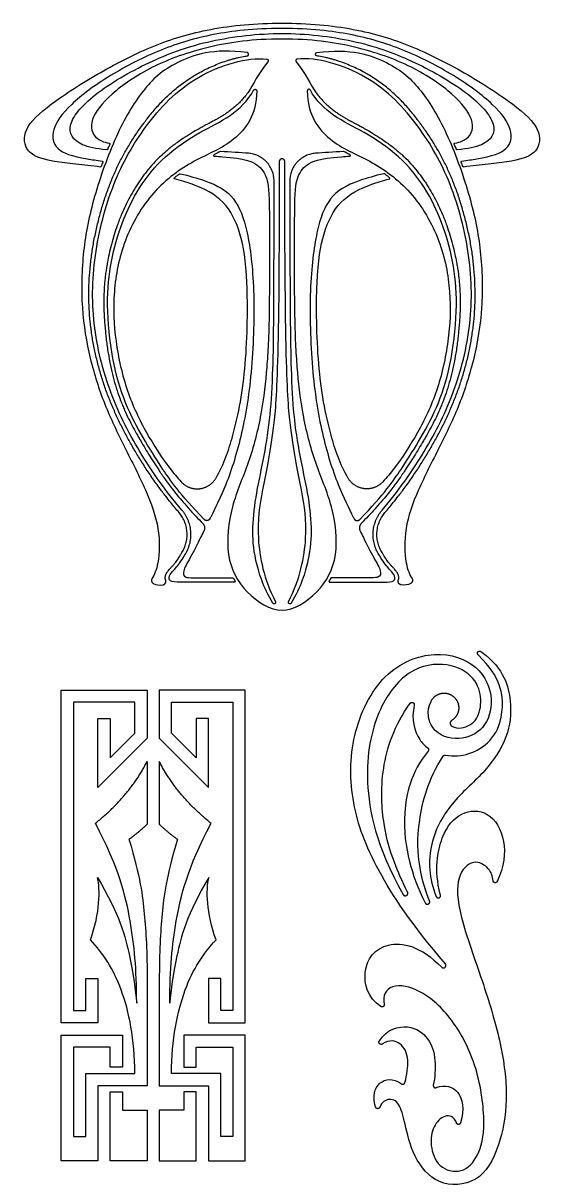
# Model space of a CAD drawing. Header units: millimetres. Extents: x -135 to 7155, y -215 to 2165.
# Drawn here: x 91.6 to 136.7, y 38 to 138.5 of the extents above; entities that cross this region are included whole.
import ezdxf

# ---------------------------------------------------------------- set-up
doc = ezdxf.new("R2010")
doc.units = ezdxf.units.MM
doc.header["$MEASUREMENT"] = 0
doc.layers.add('Default', color=18, linetype='Continuous')

msp = doc.modelspace()

# ---------------------------------------------------------------- linework, layer by layer
at = {"layer": 'Default', "color": 5}
for p, q in [((131.61, 83.09), (131.2, 83.51)), ((131.45, 83.8), (131.54, 83.73)), ((94.88, 51.5), (94.88, 80.45)), ((94.88, 80.45), (102.37, 80.45)), ((102.37, 80.45), (102.37, 76.25)), ((110.92, 80.45), (103.43, 80.45)), ((103.43, 80.45), (103.43, 76.25)), ((110.92, 51.5), (110.92, 80.45)), ((101.3, 79.39), (95.95, 79.39)), ((95.95, 79.39), (95.95, 52.57)), ((101.3, 76.69), (101.3, 79.39)), ((104.5, 76.69), (104.5, 79.39)), ((104.5, 79.39), (109.85, 79.39)), ((109.85, 79.39), (109.85, 52.57)), ((98.09, 71.98), (98.09, 77.96)), ((98.09, 77.96), (99.16, 77.96)), ((99.16, 77.96), (99.16, 74.56)), ((107.71, 77.96), (106.64, 77.96)), ((106.64, 77.96), (106.64, 74.56)), ((107.71, 71.98), (107.71, 77.96)), ((99.16, 74.56), (101.3, 76.69)), ((106.64, 74.56), (104.5, 76.69)), ((102.37, 76.25), (98.09, 71.98)), ((103.43, 76.25), (107.71, 71.98)), ((102.37, 74.23), (102.37, 68.77)), ((103.43, 74.23), (103.43, 68.77)), ((127.92, 62.6), (127.9, 62.68)), ((97.02, 52.57), (97.02, 55.34)), ((97.02, 55.34), (98.09, 55.34)), ((98.09, 55.34), (98.09, 51.5)), ((108.78, 55.34), (107.71, 55.34)), ((107.71, 55.34), (107.71, 51.5)), ((108.78, 52.57), (108.78, 55.34)), ((102.37, 55.12), (102.37, 46.02)), ((103.43, 55.12), (103.43, 46.02)), ((95.95, 52.57), (97.02, 52.57)), ((109.85, 52.57), (108.78, 52.57)), ((98.09, 51.5), (94.88, 51.5)), ((107.71, 51.5), (110.92, 51.5)), ((94.88, 39.47), (94.88, 50.43)), ((94.88, 50.43), (100.23, 50.43)), ((100.23, 50.43), (100.23, 47.62)), ((105.57, 50.43), (105.57, 47.62)), ((110.92, 50.43), (105.57, 50.43)), ((110.92, 39.47), (110.92, 50.43)), ((99.16, 49.36), (95.95, 49.36)), ((95.95, 49.36), (95.95, 41.61)), ((99.16, 47.62), (99.16, 49.36)), ((106.64, 47.62), (106.64, 49.36)), ((106.64, 49.36), (109.85, 49.36)), ((109.85, 49.36), (109.85, 41.61)), ((100.23, 47.62), (99.16, 47.62)), ((105.57, 47.62), (106.64, 47.62)), ((97.02, 41.61), (97.02, 47.09)), ((97.02, 47.09), (101.3, 47.09)), ((108.78, 47.09), (104.5, 47.09)), ((108.78, 41.61), (108.78, 47.09)), ((102.37, 46.02), (98.09, 46.02)), ((98.09, 46.02), (98.09, 39.47)), ((99.16, 39.47), (99.16, 45.48)), ((99.16, 45.48), (100.23, 45.48)), ((100.23, 45.48), (100.23, 43.88)), ((103.43, 46.02), (107.71, 46.02)), ((106.64, 45.48), (105.57, 45.48)), ((105.57, 45.48), (105.57, 43.88)), ((106.64, 39.47), (106.64, 45.48)), ((107.71, 46.02), (107.71, 39.47)), ((100.23, 43.88), (102.37, 43.88)), ((102.37, 43.88), (102.37, 39.47)), ((105.57, 43.88), (103.43, 43.88)), ((103.43, 43.88), (103.43, 39.47)), ((122.28, 44.16), (122.27, 44.17)), ((95.95, 41.61), (97.02, 41.61)), ((109.85, 41.61), (108.78, 41.61)), ((98.09, 39.47), (94.88, 39.47)), ((102.37, 39.47), (99.16, 39.47)), ((103.43, 39.47), (106.64, 39.47)), ((107.71, 39.47), (110.92, 39.47))]:
    msp.add_line(p, q, dxfattribs=at)
for points, knots in [([(98.3, 125.96), (98.2, 125.97), (96.62, 126.15), (93.78, 126.43), (91.74, 127.15), (91.47, 129.22), (93.65, 131.31), (98.25, 134.26), (102.94, 136.63), (107.68, 138.08), (111.83, 138.48), (114.12, 138.48)], [7713.13285, 7713.13285, 7713.13285, 7713.13285, 7717.135868, 7783.067572, 7848.999276, 7914.93098, 7980.862684, 8046.794388, 8112.726093, 8178.657797, 8244.589501, 8244.589501, 8244.589501, 8244.589501]), ([(114.12, 138.02), (111.61, 138.02), (107.97, 137.58), (103.64, 136.32), (98.98, 133.95), (95.48, 131.34), (93.9, 129.14), (94.31, 127.42), (95.99, 126.83), (97.98, 126.54), (98.45, 126.48)], [7694.950201, 7694.950201, 7694.950201, 7694.950201, 7696.150201, 7697.350201, 7698.550201, 7699.750201, 7700.950201, 7702.150201, 7703.350201, 7703.686272, 7703.686272, 7703.686272, 7703.686272]), ([(114.12, 138.48), (116.41, 138.48), (120.56, 138.08), (125.3, 136.63), (129.99, 134.26), (134.59, 131.31), (136.76, 129.22), (136.5, 127.15), (134.46, 126.43), (131.62, 126.15), (130.03, 125.97), (129.94, 125.96)], [8244.589501, 8244.589501, 8244.589501, 8244.589501, 8310.521205, 8376.452909, 8442.384613, 8508.316318, 8574.248022, 8640.179726, 8706.11143, 8772.043134, 8776.046152, 8776.046152, 8776.046152, 8776.046152]), ([(129.79, 126.48), (130.26, 126.54), (132.25, 126.83), (133.93, 127.42), (134.34, 129.14), (132.76, 131.34), (129.25, 133.95), (124.6, 136.32), (120.27, 137.58), (116.62, 138.02), (114.12, 138.02)], [7686.21413, 7686.21413, 7686.21413, 7686.21413, 7686.550201, 7687.750201, 7688.950201, 7690.150201, 7691.350201, 7692.550201, 7693.750201, 7694.950201, 7694.950201, 7694.950201, 7694.950201]), ([(98.86, 127.45), (97.91, 127.55), (96.14, 127.91), (95.08, 129.49), (97.68, 132.44), (102.91, 135.39), (107.68, 137.06), (112.05, 137.58), (114.12, 137.58)], [12264.489793, 12264.489793, 12264.489793, 12264.489793, 12306.595814, 12377.393354, 12448.190894, 12518.988433, 12589.785973, 12660.583513, 12660.583513, 12660.583513, 12660.583513]), ([(114.12, 137.09), (111.58, 137.09), (107.67, 136.57), (102.58, 134.74), (99.03, 132.27), (97.23, 129.99), (97.63, 128.57), (98.55, 128.14), (99.07, 128.03)], [11816.544612, 11816.544612, 11816.544612, 11816.544612, 11896.813876, 11977.08314, 12057.352403, 12137.621667, 12217.890931, 12253.910415, 12253.910415, 12253.910415, 12253.910415]), ([(114.12, 137.58), (116.19, 137.58), (120.56, 137.06), (125.33, 135.39), (130.55, 132.44), (133.16, 129.49), (132.1, 127.91), (130.33, 127.55), (129.38, 127.45)], [12660.583513, 12660.583513, 12660.583513, 12660.583513, 12731.381052, 12802.178592, 12872.976131, 12943.773671, 13014.571211, 13056.677232, 13056.677232, 13056.677232, 13056.677232]), ([(129.17, 128.03), (129.69, 128.14), (130.61, 128.57), (131, 129.99), (129.21, 132.27), (125.65, 134.74), (120.56, 136.57), (116.66, 137.09), (114.12, 137.09)], [11379.178809, 11379.178809, 11379.178809, 11379.178809, 11415.198284, 11495.46755, 11575.736815, 11656.006081, 11736.275346, 11816.544612, 11816.544612, 11816.544612, 11816.544612]), ([(111.08, 135.92), (108.15, 136.32), (104.48, 135.09), (101.99, 132.84), (99.6, 128.85), (97.62, 123.18), (96.71, 118.74), (96.58, 113.6), (97.33, 109.28), (98.6, 105.27), (100.36, 101.65), (102.36, 97.76), (103.52, 94.49), (103.43, 91.49), (103, 90.45), (102.8, 90.17)], [11117.406891, 11117.406891, 11117.406891, 11117.406891, 11181.986281, 11248.82283, 11315.659379, 11382.495927, 11449.332476, 11516.169024, 11583.005573, 11649.842121, 11716.67867, 11783.515218, 11850.351767, 11917.188315, 11969.295195, 11969.295195, 11969.295195, 11969.295195]), ([(117.16, 135.92), (120.09, 136.32), (123.76, 135.09), (126.25, 132.84), (128.64, 128.85), (130.62, 123.18), (131.52, 118.74), (131.65, 113.6), (130.91, 109.28), (129.64, 105.27), (127.88, 101.65), (125.87, 97.76), (124.72, 94.49), (124.81, 91.49), (125.24, 90.45), (125.43, 90.17)], [12846.222468, 12846.222468, 12846.222468, 12846.222468, 12910.801859, 12977.638407, 13044.474956, 13111.311504, 13178.148053, 13244.984601, 13311.82115, 13378.657699, 13445.494247, 13512.330796, 13579.167344, 13646.003893, 13698.110773, 13698.110773, 13698.110773, 13698.110773]), ([(105.15, 95.9), (104.91, 96.18), (104.52, 96.65), (103.94, 97.37), (103.48, 97.98), (103.05, 98.57), (102.71, 99.07), (102.38, 99.55), (102.07, 100.03), (101.77, 100.5), (101.39, 101.13), (100.93, 101.92), (100.4, 102.88), (99.91, 103.86), (99.53, 104.69), (99.24, 105.37), (98.96, 106.06), (98.64, 106.93), (98.3, 108.01), (98, 109.11), (97.75, 110.23), (97.58, 111.17), (97.48, 111.92), (97.39, 112.68), (97.32, 113.63), (97.28, 114.78), (97.31, 115.93), (97.39, 117.09), (97.5, 118.06), (97.61, 118.83), (97.71, 119.42), (97.83, 120), (97.95, 120.58), (98.09, 121.16), (98.24, 121.73), (98.39, 122.29), (98.56, 122.85), (98.74, 123.4), (98.93, 123.94), (99.13, 124.46), (99.33, 124.97), (99.55, 125.47), (99.77, 125.96), (100, 126.44), (100.25, 126.9), (100.5, 127.36), (100.85, 127.96), (101.32, 128.7), (101.78, 129.37), (102.12, 129.82), (102.35, 130.13), (102.63, 130.49), (102.98, 130.91), (103.35, 131.33), (103.74, 131.74), (104.14, 132.14), (104.57, 132.53), (105.02, 132.9), (105.49, 133.27), (105.99, 133.62), (106.43, 133.89), (106.79, 134.1), (107.16, 134.31), (107.64, 134.55), (108.23, 134.81), (108.83, 135.05), (109.34, 135.22), (109.74, 135.34), (110.03, 135.42), (110.41, 135.51), (110.77, 135.58), (111.03, 135.62), (111.08, 135.63)], [10372.893464, 10372.893464, 10372.893464, 10372.893464, 10390.003382, 10400.989426, 10415.707504, 10425.362308, 10434.622636, 10443.575868, 10452.308467, 10460.906534, 10469.442662, 10486.392771, 10503.242862, 10520.073021, 10536.967806, 10545.467318, 10554.017107, 10571.278471, 10588.713046, 10606.268531, 10623.895687, 10641.549168, 10650.372957, 10659.18885, 10676.812821, 10694.467915, 10712.203261, 10730.06703, 10748.105996, 10757.201524, 10766.334492, 10775.487022, 10784.640984, 10793.778052, 10802.879748, 10811.927456, 10820.902676, 10829.786977, 10838.562023, 10847.209632, 10855.714702, 10864.086539, 10872.346697, 10880.516885, 10888.618811, 10896.674104, 10904.704046, 10920.772681, 10936.991591, 10942.520027, 10946.65212, 10954.995478, 10963.443659, 10971.997848, 10980.661554, 10989.441111, 10998.34576, 11007.387524, 11016.581796, 11025.947028, 11035.504734, 11040.362884, 11045.268907, 11055.184621, 11065.173552, 11075.157191, 11085.058089, 11089.954046, 11094.172353, 11098.970837, 11108.368559, 11110.936599, 11110.936599, 11110.936599, 11110.936599]), ([(105.4, 96.11), (103.91, 97.86), (101.78, 100.94), (99.19, 105.75), (97.53, 111.92), (97.58, 118.21), (99.31, 124.74), (102.05, 129.54), (106.21, 134.07), (111.11, 135.56), (112.79, 135.35)], [8015.346509, 8015.346509, 8015.346509, 8015.346509, 8092.743271, 8193.227014, 8293.710757, 8394.194499, 8494.678242, 8595.161985, 8695.645727, 8790.938492, 8790.938492, 8790.938492, 8790.938492]), ([(112.88, 135.11), (112.05, 134.13), (111.54, 132.87), (110.83, 132.03), (110.6, 131.75), (110.34, 131.49), (110.07, 131.24), (109.79, 131.01), (109.5, 130.79), (109.21, 130.59), (108.92, 130.4), (108.63, 130.23), (108.32, 130.06), (107.97, 129.87), (107.61, 129.68), (107.23, 129.48), (106.79, 129.24), (106.33, 128.97), (105.87, 128.68), (105.45, 128.41), (105.04, 128.12), (104.62, 127.82), (104.26, 127.53), (103.96, 127.28), (103.67, 127.02), (103.28, 126.66), (102.77, 126.12), (102.21, 125.45), (101.8, 124.87), (101.49, 124.4), (101.19, 123.93), (100.85, 123.33), (100.47, 122.59), (100.11, 121.77), (99.78, 120.93), (99.49, 120.06), (99.26, 119.23), (99.06, 118.43), (98.93, 117.77), (98.84, 117.24), (98.77, 116.81), (98.71, 116.36), (98.67, 115.91), (98.63, 115.44), (98.6, 114.78), (98.59, 114.1), (98.61, 113.39), (98.64, 112.83), (98.68, 112.27), (98.73, 111.72), (98.78, 111.17), (98.85, 110.62), (98.93, 110.06), (99.05, 109.32), (99.22, 108.45), (99.46, 107.45), (99.74, 106.52), (100, 105.78), (100.23, 105.22), (100.45, 104.69), (100.75, 104.05), (101.13, 103.32), (101.45, 102.74), (101.71, 102.29), (101.97, 101.85), (102.3, 101.3), (102.71, 100.63), (103.08, 100.07), (103.34, 99.67), (103.47, 99.47), (103.57, 99.32), (103.68, 99.15), (103.87, 98.88), (104.12, 98.52), (104.47, 98.05), (104.89, 97.53), (105.38, 96.94), (105.96, 96.28), (106.59, 95.6), (107.02, 95.15), (107.22, 94.94)], [7696.285685, 7696.285685, 7696.285685, 7696.285685, 7699.339664, 7699.984059, 7700.638537, 7701.297208, 7701.953091, 7702.603839, 7703.246435, 7703.873131, 7704.485294, 7705.093644, 7705.708125, 7706.333135, 7707.232897, 7707.905108, 7708.61056, 7709.946595, 7710.732334, 7711.537338, 7712.603955, 7713.435257, 7714.267637, 7715.092694, 7715.538763, 7716.347957, 7717.937087, 7719.487006, 7721.000121, 7721.747324, 7722.489549, 7723.971582, 7725.449859, 7726.927075, 7728.771636, 7730.284386, 7731.824585, 7733.376249, 7734.671174, 7735.448773, 7736.234461, 7737.032471, 7737.84713, 7738.682817, 7739.551145, 7741.368995, 7742.331994, 7743.325315, 7744.345057, 7745.378923, 7746.262768, 7747.29648, 7748.32058, 7749.326868, 7751.26622, 7753.094578, 7754.819763, 7756.46364, 7757.259363, 7758.045431, 7759.566422, 7761.027358, 7762.439691, 7763.128909, 7763.814355, 7765.172999, 7766.551978, 7767.998329, 7768.759817, 7769.107321, 7769.308514, 7769.721316, 7770.147631, 7771.065605, 7772.095982, 7773.275183, 7774.631914, 7776.1931, 7777.997572, 7779.546206, 7779.546206, 7779.546206, 7779.546206]), ([(115.36, 135.11), (116.19, 134.13), (116.69, 132.87), (117.4, 132.03), (117.64, 131.75), (117.9, 131.49), (118.17, 131.24), (118.45, 131.01), (118.74, 130.79), (119.02, 130.59), (119.32, 130.4), (119.61, 130.23), (119.91, 130.06), (120.27, 129.87), (120.63, 129.68), (121.01, 129.48), (121.45, 129.24), (121.91, 128.97), (122.37, 128.68), (122.79, 128.41), (123.2, 128.12), (123.61, 127.82), (123.98, 127.53), (124.28, 127.28), (124.57, 127.02), (124.96, 126.66), (125.47, 126.12), (126.02, 125.45), (126.44, 124.87), (126.75, 124.4), (127.05, 123.93), (127.39, 123.33), (127.76, 122.59), (128.13, 121.77), (128.46, 120.93), (128.74, 120.06), (128.98, 119.23), (129.17, 118.43), (129.31, 117.77), (129.4, 117.24), (129.47, 116.81), (129.52, 116.36), (129.57, 115.91), (129.6, 115.44), (129.64, 114.78), (129.64, 114.1), (129.63, 113.39), (129.6, 112.83), (129.56, 112.27), (129.51, 111.72), (129.46, 111.17), (129.39, 110.62), (129.31, 110.06), (129.19, 109.32), (129.02, 108.45), (128.77, 107.45), (128.5, 106.52), (128.24, 105.78), (128.01, 105.22), (127.78, 104.69), (127.49, 104.05), (127.11, 103.32), (126.79, 102.74), (126.53, 102.29), (126.27, 101.85), (125.94, 101.3), (125.53, 100.63), (125.16, 100.07), (124.9, 99.67), (124.77, 99.47), (124.67, 99.32), (124.56, 99.15), (124.37, 98.88), (124.12, 98.52), (123.77, 98.05), (123.35, 97.53), (122.86, 96.94), (122.28, 96.28), (121.65, 95.6), (121.22, 95.15), (121.02, 94.94)], [7696.285685, 7696.285685, 7696.285685, 7696.285685, 7699.339664, 7699.984059, 7700.638537, 7701.297208, 7701.953091, 7702.603839, 7703.246435, 7703.873131, 7704.485294, 7705.093644, 7705.708125, 7706.333135, 7707.232897, 7707.905108, 7708.61056, 7709.946595, 7710.732334, 7711.537338, 7712.603955, 7713.435257, 7714.267637, 7715.092694, 7715.538763, 7716.347957, 7717.937087, 7719.487006, 7721.000121, 7721.747324, 7722.489549, 7723.971582, 7725.449859, 7726.927075, 7728.771636, 7730.284386, 7731.824585, 7733.376249, 7734.671174, 7735.448773, 7736.234461, 7737.032471, 7737.84713, 7738.682817, 7739.551145, 7741.368995, 7742.331994, 7743.325315, 7744.345057, 7745.378923, 7746.262768, 7747.29648, 7748.32058, 7749.326868, 7751.26622, 7753.094578, 7754.819763, 7756.46364, 7757.259363, 7758.045431, 7759.566422, 7761.027358, 7762.439691, 7763.128909, 7763.814355, 7765.172999, 7766.551978, 7767.998329, 7768.759817, 7769.107321, 7769.308514, 7769.721316, 7770.147631, 7771.065605, 7772.095982, 7773.275183, 7774.631914, 7776.1931, 7777.997572, 7779.546206, 7779.546206, 7779.546206, 7779.546206]), ([(122.84, 96.11), (124.33, 97.86), (126.46, 100.94), (129.05, 105.75), (130.71, 111.92), (130.66, 118.21), (128.92, 124.74), (126.19, 129.54), (122.03, 134.07), (117.13, 135.56), (115.45, 135.35)], [8015.346509, 8015.346509, 8015.346509, 8015.346509, 8092.743271, 8193.227014, 8293.710757, 8394.194499, 8494.678242, 8595.161985, 8695.645727, 8790.938492, 8790.938492, 8790.938492, 8790.938492]), ([(123.09, 95.9), (123.33, 96.18), (123.72, 96.65), (124.3, 97.37), (124.76, 97.98), (125.19, 98.57), (125.53, 99.07), (125.86, 99.55), (126.17, 100.03), (126.46, 100.5), (126.85, 101.13), (127.31, 101.92), (127.84, 102.88), (128.33, 103.86), (128.71, 104.69), (129, 105.37), (129.27, 106.06), (129.6, 106.93), (129.94, 108.01), (130.24, 109.11), (130.49, 110.23), (130.65, 111.17), (130.76, 111.92), (130.85, 112.68), (130.92, 113.63), (130.95, 114.78), (130.93, 115.93), (130.85, 117.09), (130.74, 118.06), (130.63, 118.83), (130.53, 119.42), (130.41, 120), (130.29, 120.58), (130.15, 121.16), (130, 121.73), (129.84, 122.29), (129.68, 122.85), (129.5, 123.4), (129.31, 123.94), (129.11, 124.46), (128.91, 124.97), (128.69, 125.47), (128.47, 125.96), (128.23, 126.44), (127.99, 126.9), (127.74, 127.36), (127.39, 127.96), (126.92, 128.7), (126.45, 129.37), (126.12, 129.82), (125.88, 130.13), (125.6, 130.49), (125.25, 130.91), (124.89, 131.33), (124.5, 131.74), (124.09, 132.14), (123.67, 132.53), (123.22, 132.9), (122.75, 133.27), (122.25, 133.62), (121.81, 133.89), (121.45, 134.1), (121.08, 134.31), (120.6, 134.55), (120.01, 134.81), (119.4, 135.05), (118.9, 135.22), (118.5, 135.34), (118.21, 135.42), (117.82, 135.51), (117.47, 135.58), (117.21, 135.62), (117.16, 135.63)], [12101.709041, 12101.709041, 12101.709041, 12101.709041, 12118.818959, 12129.805003, 12144.523081, 12154.177886, 12163.438214, 12172.391445, 12181.124044, 12189.722111, 12198.258239, 12215.208348, 12232.05844, 12248.888599, 12265.783384, 12274.282896, 12282.832684, 12300.094048, 12317.528624, 12335.084108, 12352.711264, 12370.364745, 12379.188534, 12388.004427, 12405.628398, 12423.283492, 12441.018839, 12458.882607, 12476.921573, 12486.017101, 12495.150069, 12504.302599, 12513.456561, 12522.593629, 12531.695325, 12540.743034, 12549.718253, 12558.602554, 12567.3776, 12576.025209, 12584.530279, 12592.902116, 12601.162274, 12609.332463, 12617.434388, 12625.489682, 12633.519623, 12649.588258, 12665.807168, 12671.335604, 12675.467698, 12683.811055, 12692.259236, 12700.813425, 12709.477131, 12718.256688, 12727.161337, 12736.203102, 12745.397373, 12754.762606, 12764.320311, 12769.178462, 12774.084484, 12784.000198, 12793.989129, 12803.972768, 12813.873667, 12818.769623, 12822.98793, 12827.786414, 12837.184136, 12839.752176, 12839.752176, 12839.752176, 12839.752176]), ([(107.35, 95.28), (105.18, 97.54), (103.58, 99.86), (102.02, 102.36), (100.42, 105.3), (99.29, 109.09), (98.78, 114.2), (99.17, 117.78), (100.13, 121.19), (101.6, 124.19), (103.77, 126.93), (107.12, 129.15), (109.54, 130.21), (111.16, 131.74), (111.65, 132.64)], [13952.038608, 13952.038608, 13952.038608, 13952.038608, 14008.39485, 14067.365946, 14126.337041, 14185.308136, 14244.279232, 14303.250327, 14362.221423, 14421.192518, 14480.163614, 14539.134709, 14598.105804, 14653.167937, 14653.167937, 14653.167937, 14653.167937]), ([(120.89, 95.28), (123.06, 97.54), (124.66, 99.86), (126.22, 102.36), (127.82, 105.3), (128.95, 109.09), (129.46, 114.2), (129.07, 117.78), (128.11, 121.19), (126.64, 124.19), (124.47, 126.93), (121.12, 129.15), (118.7, 130.21), (117.08, 131.74), (116.59, 132.64)], [13952.038608, 13952.038608, 13952.038608, 13952.038608, 14008.39485, 14067.365946, 14126.337041, 14185.308136, 14244.279232, 14303.250327, 14362.221423, 14421.192518, 14480.163614, 14539.134709, 14598.105804, 14653.167937, 14653.167937, 14653.167937, 14653.167937]), ([(111.92, 132.57), (111.91, 130.51), (109.97, 127.92), (106.52, 126.7), (102.77, 124.02), (100.18, 119.57), (99.35, 115.05), (99.52, 110.85), (100.54, 106.34), (102.28, 102.77), (103.9, 100.26), (104.99, 98.94), (105.34, 98.56)], [12827.12652, 12827.12652, 12827.12652, 12827.12652, 12892.023584, 12959.734998, 13027.446412, 13095.157825, 13162.869239, 13230.580653, 13298.292066, 13366.00348, 13433.714894, 13463.298592, 13463.298592, 13463.298592, 13463.298592]), ([(116.32, 132.57), (116.33, 130.51), (118.26, 127.92), (121.72, 126.7), (125.47, 124.02), (128.06, 119.57), (128.88, 115.05), (128.71, 110.85), (127.7, 106.34), (125.96, 102.77), (124.34, 100.26), (123.25, 98.94), (122.9, 98.56)], [12827.12652, 12827.12652, 12827.12652, 12827.12652, 12892.023584, 12959.734998, 13027.446412, 13095.157825, 13162.869239, 13230.580653, 13298.292066, 13366.00348, 13433.714894, 13463.298592, 13463.298592, 13463.298592, 13463.298592]), ([(99.11, 127.94), (99.09, 127.9), (99.03, 127.75), (98.97, 127.6), (98.93, 127.49)], [12255.668299, 12255.668299, 12255.668299, 12255.668299, 12258.075337, 12263.197731, 12263.197731, 12263.197731, 12263.197731]), ([(129.31, 127.49), (129.27, 127.6), (129.21, 127.75), (129.15, 127.9), (129.13, 127.94)], [11369.891492, 11369.891492, 11369.891492, 11369.891492, 11375.013887, 11377.420924, 11377.420924, 11377.420924, 11377.420924]), ([(108.73, 127.31), (108.57, 127.22), (108.39, 127.13), (108.21, 127.04), (108.2, 127.03)], [28903.323241, 28903.323241, 28903.323241, 28903.323241, 28911.950748, 28912.565247, 28912.565247, 28912.565247, 28912.565247]), ([(108.22, 126.91), (108.48, 126.89), (110.85, 126.71), (112.07, 126.27), (112.9, 125), (113.04, 123.4), (113.04, 112.31), (112.82, 108.61), (112.4, 104.54), (111.26, 100.07), (109.62, 96.59), (109.1, 91.99), (110.79, 88.82), (113.11, 87.4), (114.12, 87.4)], [28915.174365, 28915.174365, 28915.174365, 28915.174365, 28923.102111, 28993.899651, 29064.69719, 29135.49473, 29206.29227, 29277.08981, 29347.88735, 29418.684889, 29489.482429, 29560.279969, 29631.077509, 29701.875049, 29701.875049, 29701.875049, 29701.875049]), ([(114.12, 87.4), (115.13, 87.4), (117.45, 88.82), (119.14, 91.99), (118.61, 96.59), (116.97, 100.07), (115.84, 104.54), (115.42, 108.61), (115.2, 112.31), (115.2, 123.4), (115.34, 125), (116.17, 126.27), (117.38, 126.71), (119.76, 126.89), (120.02, 126.91)], [29701.875049, 29701.875049, 29701.875049, 29701.875049, 29772.672588, 29843.470128, 29914.267668, 29985.065208, 30055.862748, 30126.660287, 30197.457827, 30268.255367, 30339.052907, 30409.850447, 30480.647986, 30488.575732, 30488.575732, 30488.575732, 30488.575732]), ([(120.04, 127.03), (120.03, 127.04), (119.85, 127.13), (119.67, 127.22), (119.51, 127.31)], [30491.18485, 30491.18485, 30491.18485, 30491.18485, 30491.799349, 30500.426857, 30500.426857, 30500.426857, 30500.426857]), ([(113.88, 126.44), (113.88, 108.68), (113.43, 102.55), (112.33, 97.67), (111.78, 94.09), (112.53, 90.06), (113.55, 88.13)], [31770.847438, 31770.847438, 31770.847438, 31770.847438, 31921.59419, 32072.340943, 32223.087695, 32369.513505, 32369.513505, 32369.513505, 32369.513505]), ([(114.69, 88.13), (115.7, 90.06), (116.46, 94.09), (115.9, 97.67), (114.81, 102.55), (114.36, 108.68), (114.36, 126.44)], [31160.601123, 31160.601123, 31160.601123, 31160.601123, 31307.026933, 31457.773685, 31608.520437, 31759.26719, 31759.26719, 31759.26719, 31759.26719]), ([(104.75, 125.03), (104.77, 125.05), (104.92, 125.16), (105.07, 125.27), (105.2, 125.37)], [13924.949398, 13924.949398, 13924.949398, 13924.949398, 13926.180186, 13933.529518, 13933.529518, 13933.529518, 13933.529518]), ([(108.38, 98.91), (109.07, 100.11), (110.08, 103.05), (111.09, 108.5), (111.17, 116.59), (110.59, 120.31), (109.19, 123.12), (106.99, 124.27), (105.31, 124.78), (104.77, 124.92)], [13517.988098, 13517.988098, 13517.988098, 13517.988098, 13564.132284, 13630.06399, 13695.995696, 13761.927402, 13827.859108, 13893.790813, 13922.721027, 13922.721027, 13922.721027, 13922.721027]), ([(105.25, 125.38), (106.03, 125.19), (108.22, 124.58), (110.08, 123.42), (111.15, 120.6), (111.78, 115.58), (111.58, 108.22), (110.68, 102.65), (109.37, 98.41), (108.24, 96.17), (107.86, 95.4), (107.84, 95.35)], [13934.375146, 13934.375146, 13934.375146, 13934.375146, 13934.944603, 13936.144603, 13937.344603, 13938.544603, 13939.744603, 13940.944603, 13942.144603, 13943.144603, 13943.215812, 13943.215812, 13943.215812, 13943.215812]), ([(113.33, 88), (112.47, 89.41), (111.68, 91.98), (111.49, 94.52), (111.86, 97.6), (112.6, 100.78), (113.15, 104.43), (113.33, 107.97), (113.43, 112.18), (113.43, 124.75)], [28249.103507, 28249.103507, 28249.103507, 28249.103507, 28329.601564, 28412.996779, 28496.391995, 28579.78721, 28663.182426, 28746.577641, 28829.139619, 28829.139619, 28829.139619, 28829.139619]), ([(114.8, 124.75), (114.81, 112.18), (114.91, 107.97), (115.08, 104.43), (115.64, 100.78), (116.38, 97.6), (116.75, 94.52), (116.55, 91.98), (115.77, 89.41), (114.91, 88)], [30574.610478, 30574.610478, 30574.610478, 30574.610478, 30657.172454, 30740.567666, 30823.962879, 30907.358092, 30990.753304, 31074.148517, 31154.64659, 31154.64659, 31154.64659, 31154.64659]), ([(122.99, 125.38), (122.21, 125.19), (120.02, 124.58), (118.16, 123.42), (117.09, 120.6), (116.46, 115.58), (116.66, 108.22), (117.55, 102.65), (118.87, 98.41), (120, 96.17), (120.38, 95.4), (120.4, 95.35)], [13934.375146, 13934.375146, 13934.375146, 13934.375146, 13934.944603, 13936.144603, 13937.344603, 13938.544603, 13939.744603, 13940.944603, 13942.144603, 13943.144603, 13943.215812, 13943.215812, 13943.215812, 13943.215812]), ([(119.86, 98.91), (119.16, 100.11), (118.16, 103.05), (117.15, 108.5), (117.06, 116.59), (117.65, 120.31), (119.05, 123.12), (121.25, 124.27), (122.92, 124.78), (123.47, 124.92)], [13517.988098, 13517.988098, 13517.988098, 13517.988098, 13564.132284, 13630.06399, 13695.995696, 13761.927402, 13827.859108, 13893.790813, 13922.721027, 13922.721027, 13922.721027, 13922.721027]), ([(123.49, 125.03), (123.47, 125.05), (123.32, 125.16), (123.17, 125.27), (123.04, 125.37)], [13924.949398, 13924.949398, 13924.949398, 13924.949398, 13926.180186, 13933.529518, 13933.529518, 13933.529518, 13933.529518]), ([(107.32, 94.3), (107.22, 94.11), (106.86, 93.38), (106.06, 91.82), (105.41, 90.75), (105.62, 90.19), (106.24, 90.2), (109.82, 90.21)], [7790.137655, 7790.137655, 7790.137655, 7790.137655, 7790.489764, 7791.489764, 7792.489764, 7793.489764, 7794.407194, 7794.407194, 7794.407194, 7794.407194]), ([(120.92, 94.3), (121.01, 94.11), (121.38, 93.38), (122.17, 91.82), (122.83, 90.75), (122.62, 90.19), (121.99, 90.2), (118.41, 90.21)], [7790.137655, 7790.137655, 7790.137655, 7790.137655, 7790.489764, 7791.489764, 7792.489764, 7793.489764, 7794.407194, 7794.407194, 7794.407194, 7794.407194]), ([(103.99, 90), (103.97, 90.03), (103.96, 90.09), (103.95, 90.18), (103.95, 90.27), (103.96, 90.35), (103.98, 90.44), (104.01, 90.52), (104.05, 90.6), (104.08, 90.66), (104.12, 90.72), (104.17, 90.79), (104.25, 90.88), (104.34, 90.98), (104.43, 91.08), (104.51, 91.16), (104.59, 91.25), (104.67, 91.35), (104.76, 91.46), (104.91, 91.64), (105.06, 91.86), (105.22, 92.1), (105.34, 92.3), (105.42, 92.44), (105.46, 92.51)], [11999.500055, 11999.500055, 11999.500055, 11999.500055, 12000.914869, 12002.298593, 12003.661421, 12004.935142, 12006.279942, 12007.631265, 12009.002291, 12010.314116, 12011.004473, 12012.345797, 12013.879653, 12016.664092, 12018.520081, 12020.155447, 12021.969881, 12023.995384, 12026.26081, 12028.777396, 12034.772171, 12038.335201, 12042.324502, 12045.760076, 12045.760076, 12045.760076, 12045.760076]), ([(124.25, 90), (124.26, 90.03), (124.28, 90.09), (124.29, 90.18), (124.29, 90.27), (124.28, 90.35), (124.26, 90.44), (124.23, 90.52), (124.19, 90.6), (124.16, 90.66), (124.12, 90.72), (124.07, 90.79), (123.99, 90.88), (123.9, 90.98), (123.81, 91.08), (123.73, 91.16), (123.65, 91.25), (123.57, 91.35), (123.47, 91.46), (123.33, 91.64), (123.18, 91.86), (123.02, 92.1), (122.9, 92.3), (122.81, 92.44), (122.78, 92.51)], [11999.500055, 11999.500055, 11999.500055, 11999.500055, 12000.914869, 12002.298593, 12003.661421, 12004.935142, 12006.279942, 12007.631265, 12009.002291, 12010.314116, 12011.004473, 12012.345797, 12013.879653, 12016.664092, 12018.520081, 12020.155447, 12021.969881, 12023.995384, 12026.26081, 12028.777396, 12034.772171, 12038.335201, 12042.324502, 12045.760076, 12045.760076, 12045.760076, 12045.760076]), ([(109.96, 89.83), (105.93, 89.83), (104.72, 89.8), (104.24, 89.97), (104.28, 90.52), (104.78, 90.91), (105.43, 91.79), (105.75, 92.34)], [7801.839119, 7801.839119, 7801.839119, 7801.839119, 7833.311659, 7867.738294, 7902.164929, 7936.591564, 7959.414404, 7959.414404, 7959.414404, 7959.414404]), ([(118.27, 89.83), (122.31, 89.83), (123.52, 89.8), (124, 89.97), (123.96, 90.52), (123.46, 90.91), (122.81, 91.79), (122.49, 92.34)], [7801.839119, 7801.839119, 7801.839119, 7801.839119, 7833.311659, 7867.738294, 7902.164929, 7936.591564, 7959.414404, 7959.414404, 7959.414404, 7959.414404]), ([(109.88, 90.17), (109.91, 90.11), (109.96, 90.03), (110.01, 89.96), (110.02, 89.93)], [7795.475596, 7795.475596, 7795.475596, 7795.475596, 7798.517968, 7799.719304, 7799.719304, 7799.719304, 7799.719304]), ([(118.36, 90.17), (118.33, 90.11), (118.28, 90.03), (118.23, 89.96), (118.22, 89.93)], [7795.475596, 7795.475596, 7795.475596, 7795.475596, 7798.517968, 7799.719304, 7799.719304, 7799.719304, 7799.719304]), ([(128.35, 56.62), (125.4, 60.06), (122.04, 65.13), (120.05, 70.56), (119.98, 76.56), (122.8, 82.23), (127.54, 84.08), (131.43, 82.7), (132.71, 79.57), (131.79, 76.91), (129.61, 75.98), (127.15, 76.57), (126.67, 78.59), (127.1, 79.46)], [5893.83798, 5893.83798, 5893.83798, 5893.83798, 5906.58033, 5919.627469, 5932.674608, 5945.721747, 5958.768886, 5971.816025, 5984.863163, 5997.910302, 6010.957441, 6024.00458, 6033.176589, 6033.176589, 6033.176589, 6033.176589]), ([(131.54, 83.73), (133.51, 82.27), (134.21, 79.23), (133.91, 76.44), (131.91, 73.29), (129, 70.94), (126.77, 67.29), (126.91, 64), (127.56, 62.48)], [5463.88146, 5463.88146, 5463.88146, 5463.88146, 5473.41743, 5482.953399, 5492.489369, 5502.025338, 5511.561308, 5520.83128, 5520.83128, 5520.83128, 5520.83128]), ([(128.91, 77.31), (129.17, 77.15), (130.04, 77.06), (131.23, 77.83), (131.57, 79.61), (131.05, 81.53), (128.69, 82.97), (125.05, 82.42), (122.33, 78.85), (121.05, 73.03), (122.3, 66.89), (124.67, 62.66)], [5205.095269, 5205.095269, 5205.095269, 5205.095269, 5210.50974, 5221.029758, 5231.549777, 5242.069795, 5252.589814, 5263.109832, 5273.629851, 5284.149869, 5294.430585, 5294.430585, 5294.430585, 5294.430585]), ([(128.35, 74.78), (129.08, 74.65), (130.45, 74.76), (132.33, 75.9), (133.52, 78.04), (133.32, 81.37), (131.61, 83.09)], [5427.712935, 5427.712935, 5427.712935, 5427.712935, 5435.924517, 5444.462261, 5453.000005, 5461.53775, 5461.53775, 5461.53775, 5461.53775]), ([(125.06, 62.87), (124.59, 63.78), (123.8, 65.61), (122.92, 68.47), (122.58, 73.32), (123.88, 77.37), (125.29, 79.3)], [5296.205788, 5296.205788, 5296.205788, 5296.205788, 5306.465854, 5318.445421, 5330.424988, 5341.734956, 5341.734956, 5341.734956, 5341.734956]), ([(125.64, 79.14), (125.36, 77.89), (125.77, 76.39), (126.56, 75.6), (126.82, 75.41)], [5343.097678, 5343.097678, 5343.097678, 5343.097678, 5350.232327, 5353.340956, 5353.340956, 5353.340956, 5353.340956]), ([(126.85, 75.13), (125.32, 73.3), (124.51, 69.34), (125.09, 65.7), (125.92, 63.2), (126.6, 61.92)], [5354.155951, 5354.155951, 5354.155951, 5354.155951, 5366.600148, 5379.77861, 5391.472693, 5391.472693, 5391.472693, 5391.472693]), ([(126.97, 62.1), (126.63, 62.82), (125.96, 65.31), (125.83, 68.62), (126.83, 72.69), (128.16, 74.7)], [5393.1154, 5393.1154, 5393.1154, 5393.1154, 5403.238665, 5415.464127, 5427.129899, 5427.129899, 5427.129899, 5427.129899]), ([(127.9, 62.68), (127.36, 64.82), (127.95, 68.05), (129.65, 69.93), (132.14, 70.09), (133.73, 67.58), (133.46, 65.09), (132.87, 63.79)], [5522.440353, 5522.440353, 5522.440353, 5522.440353, 5531.980662, 5541.520971, 5551.061281, 5560.60159, 5569.184342, 5569.184342, 5569.184342, 5569.184342]), ([(100.79, 67.46), (101.78, 64.13), (102.17, 61.02), (102.37, 57.71), (102.37, 55.12)], [679.116942, 679.116942, 679.116942, 679.116942, 699.610912, 720.104876, 720.104876, 720.104876, 720.104876]), ([(105.01, 67.46), (104.02, 64.13), (103.62, 61.02), (103.43, 57.71), (103.43, 55.12)], [679.116942, 679.116942, 679.116942, 679.116942, 699.610912, 720.104876, 720.104876, 720.104876, 720.104876]), ([(132.5, 63.86), (132.47, 64.25), (132.21, 65.01), (130.81, 65.82), (129.26, 64.37), (129.41, 61.14), (131.66, 55), (133.2, 49.92), (133.86, 45.27), (133.27, 41.19), (131.65, 37.64), (127.99, 37.05), (125.65, 39.41), (124.83, 42.59), (124.46, 44.43), (123.57, 45.04), (122.8, 44.59), (122.64, 44.15)], [5570.505226, 5570.505226, 5570.505226, 5570.505226, 5577.7053, 5586.082672, 5594.460045, 5602.837418, 5611.21479, 5619.592163, 5627.969535, 5636.346908, 5644.724281, 5653.101653, 5661.479026, 5669.856398, 5678.233771, 5686.611144, 5693.846319, 5693.846319, 5693.846319, 5693.846319]), ([(122.74, 52.91), (121.56, 53.67), (120.91, 56.24), (122.86, 58.87), (126.21, 58.19), (128.03, 56.33)], [5854.769012, 5854.769012, 5854.769012, 5854.769012, 5866.173605, 5879.430338, 5892.131793, 5892.131793, 5892.131793, 5892.131793]), ([(129.31, 42.78), (129.09, 43.39), (128.26, 43.55), (127.23, 42.54), (126.97, 40.86), (127.65, 38.85), (129.82, 38.27), (131.3, 39.85), (131.91, 42.39), (131.26, 47.66), (129, 52), (126.17, 54.49), (123.55, 55), (122.85, 53.88), (123.03, 53.11)], [5767.411489, 5767.411489, 5767.411489, 5767.411489, 5774.324784, 5781.591866, 5788.858949, 5796.126031, 5803.393113, 5810.660195, 5817.927278, 5825.19436, 5832.461442, 5839.728525, 5846.995607, 5853.585492, 5853.585492, 5853.585492, 5853.585492]), ([(122.6, 49.91), (123.26, 50.97), (125.36, 51.46), (126.96, 50.17), (127.54, 48.56), (127.45, 46.72), (127.3, 46.07)], [5725.049621, 5725.049621, 5725.049621, 5725.049621, 5731.716478, 5738.81017, 5745.903862, 5751.401758, 5751.401758, 5751.401758, 5751.401758]), ([(124.83, 46.29), (125.01, 46.98), (125.23, 48.47), (124.59, 49.81), (123.47, 50.05), (122.87, 49.65)], [5708.654423, 5708.654423, 5708.654423, 5708.654423, 5713.303279, 5718.806371, 5723.691556, 5723.691556, 5723.691556, 5723.691556]), ([(122.27, 44.17), (121.97, 45.1), (122.39, 46.52), (123.78, 46.71), (124.54, 46.18)], [5695.102443, 5695.102443, 5695.102443, 5695.102443, 5701.533041, 5707.692844, 5707.692844, 5707.692844, 5707.692844]), ([(127.56, 45.85), (128.33, 46.15), (129.72, 45.76), (130.01, 43.98), (129.67, 42.79)], [5752.485026, 5752.485026, 5752.485026, 5752.485026, 5759.256195, 5766.149066, 5766.149066, 5766.149066, 5766.149066])]:
    msp.add_open_spline(points, degree=3, knots=knots, dxfattribs=at)
for points, weights, knots in [([(111.08, 135.63), (111.21, 135.65), (111.21, 135.78), (111.2, 135.9), (111.08, 135.92)], [1, 0.75506876512, 1, 0.75506876512, 1], [11110.936599, 11110.936599, 11110.936599, 11114.171745, 11114.171745, 11117.406891, 11117.406891, 11117.406891]), ([(117.16, 135.63), (117.03, 135.65), (117.03, 135.78), (117.03, 135.9), (117.16, 135.92)], [1, 0.75506876512, 1, 0.75506876512, 1], [12839.752176, 12839.752176, 12839.752176, 12842.987322, 12842.987322, 12846.222468, 12846.222468, 12846.222468]), ([(112.79, 135.35), (112.87, 135.34), (112.91, 135.26), (112.94, 135.17), (112.88, 135.11)], [1, 0.85901395959, 1, 0.85901395959, 1], [7691.422308, 7691.422308, 7691.422308, 7693.853997, 7693.853997, 7696.285685, 7696.285685, 7696.285685]), ([(115.45, 135.35), (115.36, 135.34), (115.33, 135.26), (115.3, 135.17), (115.36, 135.11)], [1, 0.85901395959, 1, 0.85901395959, 1], [7691.422308, 7691.422308, 7691.422308, 7693.853997, 7693.853997, 7696.285685, 7696.285685, 7696.285685]), ([(111.65, 132.64), (111.7, 132.74), (111.81, 132.72), (111.92, 132.69), (111.92, 132.57)], [1, 0.787892888594, 1, 0.787892888594, 1], [12821.123339, 12821.123339, 12821.123339, 12824.124929, 12824.124929, 12827.12652, 12827.12652, 12827.12652]), ([(116.59, 132.64), (116.54, 132.74), (116.43, 132.72), (116.31, 132.69), (116.32, 132.57)], [1, 0.787892888594, 1, 0.787892888594, 1], [12821.123339, 12821.123339, 12821.123339, 12824.124929, 12824.124929, 12827.12652, 12827.12652, 12827.12652]), ([(99.07, 128.03), (99.09, 128.03), (99.11, 128), (99.12, 127.97), (99.11, 127.94)], [1, 0.904976834967, 1, 0.904976834967, 1], [12253.910415, 12253.910415, 12253.910415, 12254.789357, 12254.789357, 12255.668299, 12255.668299, 12255.668299]), ([(129.13, 127.94), (129.12, 127.97), (129.13, 128), (129.14, 128.03), (129.17, 128.03)], [1, 0.904976834967, 1, 0.904976834967, 1], [11377.420924, 11377.420924, 11377.420924, 11378.299867, 11378.299867, 11379.178809, 11379.178809, 11379.178809]), ([(108.2, 127.03), (108.15, 127.01), (108.16, 126.96), (108.17, 126.91), (108.22, 126.91)], [1, 0.794702160393, 1, 0.794702160393, 1], [28912.565247, 28912.565247, 28912.565247, 28913.869806, 28913.869806, 28915.174365, 28915.174365, 28915.174365]), ([(114.36, 126.44), (114.36, 126.67), (114.12, 126.67), (113.88, 126.67), (113.88, 126.44)], [1, 0.707106781187, 1, 0.707106781187, 1], [31759.26719, 31759.26719, 31759.26719, 31765.057314, 31765.057314, 31770.847438, 31770.847438, 31770.847438]), ([(120.02, 126.91), (120.07, 126.91), (120.08, 126.96), (120.08, 127.01), (120.04, 127.03)], [1, 0.794702160393, 1, 0.794702160393, 1], [30488.575732, 30488.575732, 30488.575732, 30489.880291, 30489.880291, 30491.18485, 30491.18485, 30491.18485]), ([(98.45, 126.48), (98.48, 126.47), (98.5, 126.45), (98.51, 126.42), (98.5, 126.39)], [1, 0.901976595065, 1, 0.901976595065, 1], [7703.686272, 7703.686272, 7703.686272, 7704.579214, 7704.579214, 7705.472155, 7705.472155, 7705.472155]), ([(129.73, 126.39), (129.72, 126.42), (129.74, 126.45), (129.76, 126.47), (129.79, 126.48)], [1, 0.901976595064, 1, 0.901976595064, 1], [7684.428247, 7684.428247, 7684.428247, 7685.321188, 7685.321188, 7686.21413, 7686.21413, 7686.21413]), ([(104.77, 124.92), (104.73, 124.93), (104.72, 124.97), (104.72, 125.01), (104.75, 125.03)], [1, 0.848795784285, 1, 0.848795784285, 1], [13922.721027, 13922.721027, 13922.721027, 13923.835212, 13923.835212, 13924.949398, 13924.949398, 13924.949398]), ([(123.47, 124.92), (123.51, 124.93), (123.51, 124.97), (123.52, 125.01), (123.49, 125.03)], [1, 0.848795784285, 1, 0.848795784285, 1], [13922.721027, 13922.721027, 13922.721027, 13923.835212, 13923.835212, 13924.949398, 13924.949398, 13924.949398]), ([(105.34, 98.56), (106, 97.86), (106.95, 97.97), (107.9, 98.08), (108.38, 98.91)], [1, 0.893466727678, 1, 0.893466727678, 1], [13463.298592, 13463.298592, 13463.298592, 13490.643345, 13490.643345, 13517.988098, 13517.988098, 13517.988098]), ([(122.9, 98.56), (122.24, 97.86), (121.29, 97.97), (120.34, 98.08), (119.86, 98.91)], [1, 0.893466727678, 1, 0.893466727678, 1], [13463.298592, 13463.298592, 13463.298592, 13490.643345, 13490.643345, 13517.988098, 13517.988098, 13517.988098]), ([(107.84, 95.35), (107.77, 95.22), (107.61, 95.19), (107.46, 95.17), (107.35, 95.28)], [1, 0.887450674441, 1, 0.887450674441, 1], [13943.215812, 13943.215812, 13943.215812, 13947.62721, 13947.62721, 13952.038608, 13952.038608, 13952.038608]), ([(120.4, 95.35), (120.47, 95.22), (120.62, 95.19), (120.78, 95.17), (120.89, 95.28)], [1, 0.887450674441, 1, 0.887450674441, 1], [13943.215812, 13943.215812, 13943.215812, 13947.62721, 13947.62721, 13952.038608, 13952.038608, 13952.038608]), ([(102.8, 90.17), (102.73, 90.06), (102.75, 89.93), (102.78, 89.8), (102.9, 89.73)], [1, 0.914567099377, 1, 0.914567099377, 1], [11969.295195, 11969.295195, 11969.295195, 11973.211839, 11973.211839, 11977.128482, 11977.128482, 11977.128482]), ([(103.74, 89.6), (103.88, 89.62), (103.95, 89.74), (104.03, 89.86), (103.99, 90)], [1, 0.907061955679, 1, 0.907061955679, 1], [11991.324654, 11991.324654, 11991.324654, 11995.412354, 11995.412354, 11999.500055, 11999.500055, 11999.500055]), ([(110.02, 89.93), (110.04, 89.9), (110.02, 89.87), (110, 89.83), (109.96, 89.83)], [1, 0.862830490171, 1, 0.862830490171, 1], [7799.719304, 7799.719304, 7799.719304, 7800.779212, 7800.779212, 7801.839119, 7801.839119, 7801.839119]), ([(118.22, 89.93), (118.2, 89.9), (118.22, 89.87), (118.24, 89.83), (118.27, 89.83)], [1, 0.862830490171, 1, 0.862830490171, 1], [7799.719304, 7799.719304, 7799.719304, 7800.779212, 7800.779212, 7801.839119, 7801.839119, 7801.839119]), ([(124.5, 89.6), (124.36, 89.62), (124.28, 89.74), (124.21, 89.86), (124.25, 90)], [1, 0.907061955679, 1, 0.907061955679, 1], [11991.324654, 11991.324654, 11991.324654, 11995.412354, 11995.412354, 11999.500055, 11999.500055, 11999.500055]), ([(125.43, 90.17), (125.51, 90.06), (125.48, 89.93), (125.45, 89.8), (125.34, 89.73)], [1, 0.914567099377, 1, 0.914567099377, 1], [13698.110773, 13698.110773, 13698.110773, 13702.027416, 13702.027416, 13705.94406, 13705.94406, 13705.94406]), ([(113.55, 88.13), (113.6, 88.02), (113.5, 87.96), (113.39, 87.9), (113.33, 88)], [1, 0.719054416279, 1, 0.719054416279, 1], [28243.148974, 28243.148974, 28243.148974, 28246.126241, 28246.126241, 28249.103507, 28249.103507, 28249.103507]), ([(114.91, 88), (114.85, 87.9), (114.74, 87.96), (114.64, 88.02), (114.69, 88.13)], [1, 0.719054416279, 1, 0.719054416279, 1], [31154.64659, 31154.64659, 31154.64659, 31157.623857, 31157.623857, 31160.601123, 31160.601123, 31160.601123]), ([(131.2, 83.51), (131.07, 83.64), (131.19, 83.78), (131.31, 83.91), (131.45, 83.8)], [1, 0.733671125109, 1, 0.733671125109, 1], [5462.231778, 5462.231778, 5462.231778, 5462.978865, 5462.978865, 5463.725952, 5463.725952, 5463.725952]), ([(127.1, 79.46), (127.38, 80.04), (128, 80.16), (128.63, 80.27), (129.1, 79.85), (129.57, 79.42), (129.51, 78.78), (129.46, 78.15), (128.91, 77.81)], [1, 0.894815184497, 1, 0.894815184497, 1, 0.894815184497, 1, 0.894815184497, 1], [6033.176589, 6033.176589, 6033.176589, 6036.250166, 6036.250166, 6039.323743, 6039.323743, 6042.397321, 6042.397321, 6045.470898, 6045.470898, 6045.470898]), ([(125.29, 79.3), (125.39, 79.42), (125.53, 79.36), (125.67, 79.3), (125.64, 79.14)], [1, 0.776716250568, 1, 0.776716250568, 1], [5341.734956, 5341.734956, 5341.734956, 5342.416317, 5342.416317, 5343.097678, 5343.097678, 5343.097678]), ([(128.91, 77.81), (128.77, 77.73), (128.77, 77.56), (128.77, 77.4), (128.91, 77.31)], [1, 0.873104307291, 1, 0.873104307291, 1], [6045.470898, 6045.470898, 6045.470898, 6046.24974, 6046.24974, 6047.028582, 6047.028582, 6047.028582]), ([(126.82, 75.41), (126.88, 75.36), (126.89, 75.27), (126.9, 75.19), (126.85, 75.13)], [1, 0.918115410245, 1, 0.918115410245, 1], [5353.3409555, 5353.3409555, 5353.3409555, 5353.7484532, 5353.7484532, 5354.1559508, 5354.1559508, 5354.1559508]), ([(132.87, 63.79), (132.81, 63.66), (132.66, 63.68), (132.51, 63.71), (132.5, 63.86)], [1, 0.789721061274, 1, 0.789721061274, 1], [5569.184342, 5569.184342, 5569.184342, 5569.844784, 5569.844784, 5570.505226, 5570.505226, 5570.505226]), ([(124.67, 62.66), (124.78, 62.47), (124.97, 62.58), (125.16, 62.68), (125.06, 62.87)], [1, 0.713254022779, 1, 0.713254022779, 1], [5294.430585, 5294.430585, 5294.430585, 5295.318187, 5295.318187, 5296.205788, 5296.205788, 5296.205788]), ([(127.56, 62.48), (127.63, 62.31), (127.8, 62.37), (127.97, 62.43), (127.92, 62.6)], [1, 0.733776038421, 1, 0.733776038421, 1], [5520.83128, 5520.83128, 5520.83128, 5521.578213, 5521.578213, 5522.325146, 5522.325146, 5522.325146]), ([(126.6, 61.92), (126.69, 61.74), (126.87, 61.83), (127.05, 61.92), (126.97, 62.1)], [1, 0.716579161705, 1, 0.716579161705, 1], [5391.472693, 5391.472693, 5391.472693, 5392.294046, 5392.294046, 5393.1154, 5393.1154, 5393.1154]), ([(128.03, 56.33), (128.18, 56.19), (128.33, 56.33), (128.48, 56.47), (128.35, 56.62)], [1, 0.718611933405, 1, 0.718611933405, 1], [5892.131793, 5892.131793, 5892.131793, 5892.984887, 5892.984887, 5893.83798, 5893.83798, 5893.83798]), ([(123.03, 53.11), (123.06, 52.99), (122.95, 52.91), (122.84, 52.84), (122.74, 52.91)], [1, 0.829960441563, 1, 0.829960441563, 1], [5853.585492, 5853.585492, 5853.585492, 5854.177252, 5854.177252, 5854.769012, 5854.769012, 5854.769012]), ([(122.87, 49.65), (122.74, 49.56), (122.62, 49.67), (122.51, 49.78), (122.6, 49.91)], [1, 0.778180778198, 1, 0.778180778198, 1], [5723.691556, 5723.691556, 5723.691556, 5724.370589, 5724.370589, 5725.049621, 5725.049621, 5725.049621]), ([(124.54, 46.18), (124.62, 46.12), (124.71, 46.16), (124.81, 46.19), (124.83, 46.29)], [1, 0.886629908665, 1, 0.886629908665, 1], [5707.6928435, 5707.6928435, 5707.6928435, 5708.1736334, 5708.1736334, 5708.6544232, 5708.6544232, 5708.6544232]), ([(127.3, 46.07), (127.28, 45.95), (127.37, 45.88), (127.45, 45.8), (127.56, 45.85)], [1, 0.856867635315, 1, 0.856867635315, 1], [5751.401758, 5751.401758, 5751.401758, 5751.943392, 5751.943392, 5752.485026, 5752.485026, 5752.485026]), ([(122.64, 44.15), (122.59, 44.02), (122.45, 44.02), (122.32, 44.03), (122.28, 44.16)], [1, 0.815550190666, 1, 0.815550190666, 1], [5693.846319, 5693.846319, 5693.846319, 5694.463436, 5694.463436, 5695.080553, 5695.080553, 5695.080553]), ([(129.67, 42.79), (129.63, 42.65), (129.49, 42.65), (129.35, 42.65), (129.31, 42.78)], [1, 0.807313084806, 1, 0.807313084806, 1], [5766.149066, 5766.149066, 5766.149066, 5766.780277, 5766.780277, 5767.411489, 5767.411489, 5767.411489])]:
    msp.add_rational_spline(points, weights, degree=2, knots=knots, dxfattribs=at)
for points, weights in [([(98.93, 127.49), (98.91, 127.45), (98.86, 127.45)], [1, 0.798479459339, 1]), ([(108.77, 127.31), (108.75, 127.31), (108.73, 127.31)], [1, 0.961673064719, 1]), ([(113.43, 124.75), (113.43, 126.98), (111.21, 127.15)], [1, 0.733161600672, 1]), ([(117.03, 127.15), (114.8, 126.98), (114.8, 124.75)], [1, 0.733161600672, 1]), ([(119.51, 127.31), (119.49, 127.31), (119.47, 127.31)], [1, 0.961673064719, 1]), ([(129.38, 127.45), (129.33, 127.45), (129.31, 127.49)], [1, 0.798479459339, 1]), ([(98.36, 126.01), (98.35, 125.96), (98.3, 125.96)], [1, 0.784096889399, 1]), ([(129.94, 125.96), (129.89, 125.96), (129.87, 126.01)], [1, 0.784096889399, 1]), ([(105.2, 125.37), (105.22, 125.38), (105.25, 125.38)], [1, 0.911937852736, 1]), ([(123.04, 125.37), (123.02, 125.38), (122.99, 125.38)], [1, 0.911937852736, 1]), ([(105.46, 92.51), (106.5, 94.31), (105.15, 95.9)], [1, 0.817865532262, 1]), ([(105.75, 92.34), (106.9, 94.35), (105.4, 96.11)], [1, 0.817971836059, 1]), ([(122.49, 92.34), (121.34, 94.35), (122.84, 96.11)], [1, 0.817971836059, 1]), ([(122.78, 92.51), (121.74, 94.31), (123.09, 95.9)], [1, 0.817865532262, 1]), ([(107.22, 94.94), (107.49, 94.66), (107.32, 94.3)], [1, 0.818369913761, 1]), ([(121.02, 94.94), (120.75, 94.66), (120.92, 94.3)], [1, 0.818369913761, 1]), ([(109.82, 90.21), (109.86, 90.21), (109.88, 90.17)], [1, 0.860675730836, 1]), ([(118.41, 90.21), (118.38, 90.21), (118.36, 90.17)], [1, 0.860675730836, 1]), ([(128.16, 74.7), (128.23, 74.8), (128.35, 74.78)], [1, 0.834794869641, 1])]:
    msp.add_rational_spline(points, weights, degree=2, dxfattribs=at)
for points, degree in [([(111.21, 127.15), (110.47, 127.21), (109.64, 127.26), (108.77, 127.31)], 3), ([(119.47, 127.31), (118.6, 127.26), (117.77, 127.21), (117.03, 127.15)], 3), ([(98.5, 126.39), (98.46, 126.26), (98.41, 126.13), (98.36, 126.01)], 3), ([(129.87, 126.01), (129.83, 126.13), (129.78, 126.26), (129.73, 126.39)], 3), ([(102.9, 89.73), (103.14, 89.59), (103.46, 89.56), (103.74, 89.6)], 3), ([(125.34, 89.73), (125.1, 89.59), (124.78, 89.56), (124.5, 89.6)], 3), ([(97.86, 68.86), (100.81, 71.19), (102.37, 74.23)], 2), ([(107.94, 68.86), (104.99, 71.19), (103.43, 74.23)], 2), ([(101.46, 53.21), (101.45, 56.28), (101.08, 60.11), (99.94, 64.93), (97.86, 68.86)], 3), ([(102.37, 68.77), (101.61, 68.04), (100.79, 67.46)], 2), ([(103.43, 68.77), (104.19, 68.04), (105.01, 67.46)], 2), ([(104.34, 53.21), (104.35, 56.28), (104.72, 60.11), (105.86, 64.93), (107.94, 68.86)], 3), ([(97.43, 58.71), (98.28, 61.05), (98.29, 63.07), (98.04, 64.13)], 3), ([(98.04, 64.13), (99.97, 60.97), (101, 56.95), (101.36, 54.37), (101.46, 53.21)], 3), ([(107.75, 64.13), (105.82, 60.97), (104.8, 56.95), (104.44, 54.37), (104.34, 53.21)], 3), ([(108.37, 58.71), (107.52, 61.05), (107.5, 63.07), (107.75, 64.13)], 3), ([(101.3, 47.09), (101.3, 50.04), (100.3, 54.92), (98.55, 57.51), (97.43, 58.71)], 3), ([(104.5, 47.09), (104.5, 50.04), (105.5, 54.92), (107.25, 57.51), (108.37, 58.71)], 3)]:
    msp.add_open_spline(points, degree=degree, dxfattribs=at)

doc.saveas('drawing.dxf')
